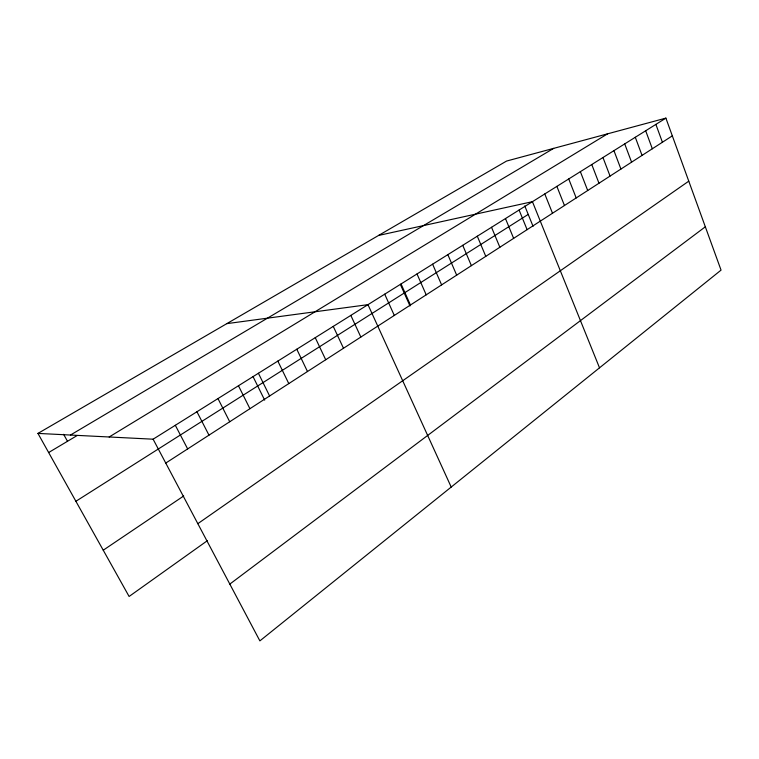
<?xml version="1.0" encoding="UTF-8"?>
<svg xmlns="http://www.w3.org/2000/svg" width="759" height="759" viewBox="0 0 759 759"><rect width="100%" height="100%" fill="white"/><g stroke="black" fill="none" stroke-linecap="round" stroke-linejoin="round"><path stroke-width="1.14" d="M229.816 584.098L705.329 226.799M207.368 540.683L129.106 596.47L37.95 433.408L506.566 161.06L665.89 118.119L721.05 270.119L259.882 640.881L153.109 439.195L37.95 433.408M197.833 523.672L688.764 181.164M103.243 550.199L183.706 495.969M165.747 463.075L672.322 135.852M75.891 501.282L528.217 214.399M153.109 439.195L665.89 118.119M109.173 436.985L607.57 133.84M48.642 452.535L77.19 435.514M70.464 435.04L553.7 148.356M378.561 235.451L532.438 201.676L599.515 367.83M226.827 323.638L367.982 304.653L451.207 487.06M63.633 434.309L67.494 441.302M175.32 425.287L187.653 448.93M196.942 411.748L208.972 435.154M217.975 398.579L229.721 421.757M238.459 385.752L249.929 408.703M252.965 376.455L264.673 400.126M258.411 373.257L269.606 395.989M277.841 361.094L288.79 383.599M296.788 349.235L307.48 371.521M315.251 337.67L325.715 359.747M333.258 326.389L343.495 348.258M350.829 315.393L360.838 337.053M384.718 294.179L394.3 315.44M401.056 283.942L410.439 305.014M400.467 284.606L410.002 305.972M417.014 273.952L426.207 294.834M432.611 264.189L441.615 284.881M447.848 254.644L456.671 275.156M462.734 245.318L471.386 265.65M477.297 236.201L485.779 256.352M491.538 227.292L499.858 247.254M505.475 218.564L513.634 238.364M519.099 210.034L527.107 229.654M524.773 205.926L533.055 226.324M544.782 193.953L552.505 213.251M556.878 186.382L564.468 205.528M568.738 178.953L576.195 197.947M580.369 171.667L587.703 190.518M591.773 164.523L598.984 183.232M602.969 157.521L610.056 176.079M613.946 150.643L620.919 169.058M624.723 143.897L631.583 162.17M635.302 137.275L642.048 155.405M645.681 130.776L652.323 148.773M655.88 124.391L662.417 142.256"/></g></svg>
